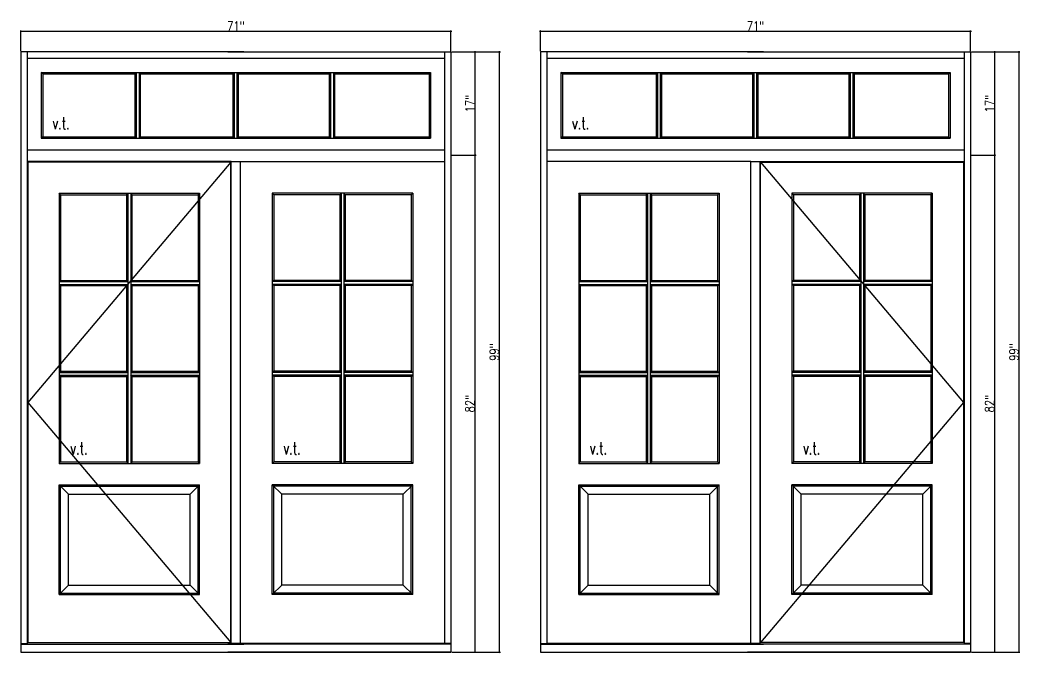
# Model space of a CAD drawing. Header units: inches. Extents: x 1985 to 11287, y 379 to 4336.
# Drawn here: x 8204.5 to 8369.5, y 3956.3 to 4060.7 of the extents above; entities that cross this region are included whole.
import ezdxf

# ---------------------------------------------------------------- set-up
doc = ezdxf.new("R2010")
doc.units = ezdxf.units.IN
doc.header["$MEASUREMENT"] = 0
doc.layers.get('0').update_dxf_attribs({"linetype": 'CONTINUOUS'})
doc.layers.get('Defpoints').update_dxf_attribs({"linetype": 'CONTINUOUS'})
for name, color, linetype in [('COTE1-1 99', 7, 'CONTINUOUS'), ('elevation 99', 7, 'CONTINUOUS'), ('opening side 99', 1, 'CONTINUOUS')]:
    doc.layers.add(name, color=color, linetype=linetype)
doc.styles.get("Standard").update_dxf_attribs({"font": 'txt.shx', "width": 0.8})
doc.dimstyles.new('Elevation', dxfattribs={"dimscale": 2, "dimtxt": 0.75, "dimasz": 0.0625, "dimexe": 0.0625, "dimexo": 0.0625, "dimgap": 0.0625, "dimtad": 1, "dimdec": 5, "dimzin": 0, "dimdsep": 46, "dimlunit": 5, "dimtxsty": 'Standard', "dimblk1": 'OBLIQUE', "dimblk2": 'OBLIQUE', "dimsah": 1, "dimcen": 2, "dimdle": 0.0625, "dimclrd": 1, "dimclre": 1, "dimadec": 1, "dimazin": 0, "dimtfac": 0.375, "dimtdec": 5, "dimtmove": 0, "dimatfit": 3, "dimldrblk": 'OBLIQUE', "dimfxl": 1, "dimfrac": 2, "dimtolj": 1, "dimtzin": 0, "dimarcsym": 0})

# ---------------------------------------------------------------- blocks, each defined once
blk = doc.blocks.new('_OBLIQUE')
at = {"color": 0, "linetype": 'ByBlock'}
blk.add_line((-0.5, -0.5), (0.5, 0.5), dxfattribs=at)
blk = doc.blocks.new('*D436')
at = {"layer": 'COTE1-1 99', "color": 1, "lineweight": -2, "transparency": 16777216}
for p, q in [((8204.52, 4058.8), (8275.77, 4058.8)), ((8204.64, 4055.52), (8204.64, 4058.92)), ((8275.64, 4055.52), (8275.64, 4058.92))]:
    blk.add_line(p, q, dxfattribs=at)
at = {"layer": 'Defpoints', "color": 0, "transparency": 16777216}
for p in [(8275.64, 4058.8), (8204.64, 4055.39), (8275.64, 4055.39)]:
    blk.add_point(p, dxfattribs=at)
at = {"layer": 'COTE1-1 99', "color": 1, "lineweight": -2, "transparency": 16777216, "xscale": 0.125, "yscale": 0.125, "zscale": 0.125, "rotation": 180}
blk.add_blockref('_OBLIQUE', (8204.64, 4058.8), dxfattribs=at)
at = {"layer": 'COTE1-1 99', "color": 1, "lineweight": -2, "transparency": 16777216, "xscale": 0.125, "yscale": 0.125, "zscale": 0.125}
blk.add_blockref('_OBLIQUE', (8275.64, 4058.8), dxfattribs=at)
at = {"layer": 'COTE1-1 99', "color": 0, "transparency": 16777216, "insert": (8240.14, 4059.67), "char_height": 1.5, "attachment_point": 5}
blk.add_mtext('\\A1;71"', dxfattribs=at)
blk = doc.blocks.new('*D437')
at = {"layer": 'COTE1-1 99', "color": 1, "lineweight": -2, "transparency": 16777216}
for p, q in [((8275.77, 4055.39), (8279.77, 4055.39)), ((8279.65, 4038.27), (8279.65, 4055.52)), ((8275.77, 4038.39), (8279.77, 4038.39))]:
    blk.add_line(p, q, dxfattribs=at)
at = {"layer": 'Defpoints', "color": 0, "transparency": 16777216}
for p in [(8275.64, 4055.39), (8279.65, 4055.39), (8275.64, 4038.39)]:
    blk.add_point(p, dxfattribs=at)
at = {"layer": 'COTE1-1 99', "color": 1, "lineweight": -2, "transparency": 16777216, "xscale": 0.125, "yscale": 0.125, "zscale": 0.125}
for p, rotation in [((8279.65, 4055.39), 90), ((8279.65, 4038.39), 270)]:
    blk.add_blockref('_OBLIQUE', p, dxfattribs=dict(at, rotation=rotation))
at = {"layer": 'COTE1-1 99', "color": 0, "transparency": 16777216, "insert": (8278.77, 4046.89), "char_height": 1.5, "attachment_point": 5, "rotation": 90}
blk.add_mtext('\\A1;17"', dxfattribs=at)
blk = doc.blocks.new('*D438')
at = {"layer": 'COTE1-1 99', "color": 1, "lineweight": -2, "transparency": 16777216}
for p, q in [((8275.77, 4038.39), (8279.77, 4038.39)), ((8279.65, 3956.27), (8279.65, 4038.52)), ((8275.77, 3956.39), (8279.77, 3956.39))]:
    blk.add_line(p, q, dxfattribs=at)
at = {"layer": 'Defpoints', "color": 0, "transparency": 16777216}
for p in [(8275.64, 4038.39), (8279.65, 4038.39), (8275.64, 3956.39)]:
    blk.add_point(p, dxfattribs=at)
at = {"layer": 'COTE1-1 99', "color": 1, "lineweight": -2, "transparency": 16777216, "xscale": 0.125, "yscale": 0.125, "zscale": 0.125}
for p, rotation in [((8279.65, 4038.39), 90), ((8279.65, 3956.39), 270)]:
    blk.add_blockref('_OBLIQUE', p, dxfattribs=dict(at, rotation=rotation))
at = {"layer": 'COTE1-1 99', "color": 0, "transparency": 16777216, "insert": (8278.77, 3997.39), "char_height": 1.5, "attachment_point": 5, "rotation": 90}
blk.add_mtext('\\A1;82"', dxfattribs=at)
blk = doc.blocks.new('*D439')
at = {"layer": 'COTE1-1 99', "color": 1, "lineweight": -2, "transparency": 16777216}
for p, q in [((8275.77, 4055.39), (8283.79, 4055.39)), ((8283.67, 3956.27), (8283.67, 4055.52)), ((8275.77, 3956.39), (8283.79, 3956.39))]:
    blk.add_line(p, q, dxfattribs=at)
at = {"layer": 'Defpoints', "color": 0, "transparency": 16777216}
for p in [(8275.64, 4055.39), (8283.67, 4055.39), (8275.64, 3956.39)]:
    blk.add_point(p, dxfattribs=at)
at = {"layer": 'COTE1-1 99', "color": 1, "lineweight": -2, "transparency": 16777216, "xscale": 0.125, "yscale": 0.125, "zscale": 0.125}
for p, rotation in [((8283.67, 4055.39), 90), ((8283.67, 3956.39), 270)]:
    blk.add_blockref('_OBLIQUE', p, dxfattribs=dict(at, rotation=rotation))
at = {"layer": 'COTE1-1 99', "color": 0, "transparency": 16777216, "insert": (8282.79, 4005.89), "char_height": 1.5, "attachment_point": 5, "rotation": 90}
blk.add_mtext('\\A1;99"', dxfattribs=at)
blk = doc.blocks.new('*D375')
at = {"layer": 'COTE1-1 99', "color": 1, "lineweight": -2, "transparency": 16777216}
for p, q in [((8290.27, 4058.8), (8361.52, 4058.8)), ((8290.39, 4055.52), (8290.39, 4058.92)), ((8361.39, 4055.52), (8361.39, 4058.92))]:
    blk.add_line(p, q, dxfattribs=at)
at = {"layer": 'Defpoints', "color": 0, "transparency": 16777216}
for p in [(8361.39, 4058.8), (8290.39, 4055.39), (8361.39, 4055.39)]:
    blk.add_point(p, dxfattribs=at)
at = {"layer": 'COTE1-1 99', "color": 1, "lineweight": -2, "transparency": 16777216, "xscale": 0.125, "yscale": 0.125, "zscale": 0.125, "rotation": 180}
blk.add_blockref('_OBLIQUE', (8290.39, 4058.8), dxfattribs=at)
at = {"layer": 'COTE1-1 99', "color": 1, "lineweight": -2, "transparency": 16777216, "xscale": 0.125, "yscale": 0.125, "zscale": 0.125}
blk.add_blockref('_OBLIQUE', (8361.39, 4058.8), dxfattribs=at)
at = {"layer": 'COTE1-1 99', "color": 0, "transparency": 16777216, "insert": (8325.89, 4059.67), "char_height": 1.5, "attachment_point": 5}
blk.add_mtext('\\A1;71"', dxfattribs=at)
blk = doc.blocks.new('*D376')
at = {"layer": 'COTE1-1 99', "color": 1, "lineweight": -2, "transparency": 16777216}
for p, q in [((8361.52, 4055.39), (8365.52, 4055.39)), ((8365.4, 4038.27), (8365.4, 4055.52)), ((8361.52, 4038.39), (8365.52, 4038.39))]:
    blk.add_line(p, q, dxfattribs=at)
at = {"layer": 'Defpoints', "color": 0, "transparency": 16777216}
for p in [(8361.39, 4055.39), (8365.4, 4055.39), (8361.39, 4038.39)]:
    blk.add_point(p, dxfattribs=at)
at = {"layer": 'COTE1-1 99', "color": 1, "lineweight": -2, "transparency": 16777216, "xscale": 0.125, "yscale": 0.125, "zscale": 0.125}
for p, rotation in [((8365.4, 4055.39), 90), ((8365.4, 4038.39), 270)]:
    blk.add_blockref('_OBLIQUE', p, dxfattribs=dict(at, rotation=rotation))
at = {"layer": 'COTE1-1 99', "color": 0, "transparency": 16777216, "insert": (8364.52, 4046.89), "char_height": 1.5, "attachment_point": 5, "rotation": 90}
blk.add_mtext('\\A1;17"', dxfattribs=at)
blk = doc.blocks.new('*D377')
at = {"layer": 'COTE1-1 99', "color": 1, "lineweight": -2, "transparency": 16777216}
for p, q in [((8361.52, 4038.39), (8365.52, 4038.39)), ((8365.4, 3956.27), (8365.4, 4038.52)), ((8361.52, 3956.39), (8365.52, 3956.39))]:
    blk.add_line(p, q, dxfattribs=at)
at = {"layer": 'Defpoints', "color": 0, "transparency": 16777216}
for p in [(8361.39, 4038.39), (8365.4, 4038.39), (8361.39, 3956.39)]:
    blk.add_point(p, dxfattribs=at)
at = {"layer": 'COTE1-1 99', "color": 1, "lineweight": -2, "transparency": 16777216, "xscale": 0.125, "yscale": 0.125, "zscale": 0.125}
for p, rotation in [((8365.4, 4038.39), 90), ((8365.4, 3956.39), 270)]:
    blk.add_blockref('_OBLIQUE', p, dxfattribs=dict(at, rotation=rotation))
at = {"layer": 'COTE1-1 99', "color": 0, "transparency": 16777216, "insert": (8364.52, 3997.39), "char_height": 1.5, "attachment_point": 5, "rotation": 90}
blk.add_mtext('\\A1;82"', dxfattribs=at)
blk = doc.blocks.new('*D378')
at = {"layer": 'COTE1-1 99', "color": 1, "lineweight": -2, "transparency": 16777216}
for p, q in [((8361.52, 4055.39), (8369.54, 4055.39)), ((8369.42, 3956.27), (8369.42, 4055.52)), ((8361.52, 3956.39), (8369.54, 3956.39))]:
    blk.add_line(p, q, dxfattribs=at)
at = {"layer": 'Defpoints', "color": 0, "transparency": 16777216}
for p in [(8361.39, 4055.39), (8369.42, 4055.39), (8361.39, 3956.39)]:
    blk.add_point(p, dxfattribs=at)
at = {"layer": 'COTE1-1 99', "color": 1, "lineweight": -2, "transparency": 16777216, "xscale": 0.125, "yscale": 0.125, "zscale": 0.125}
for p, rotation in [((8369.42, 4055.39), 90), ((8369.42, 3956.39), 270)]:
    blk.add_blockref('_OBLIQUE', p, dxfattribs=dict(at, rotation=rotation))
at = {"layer": 'COTE1-1 99', "color": 0, "transparency": 16777216, "insert": (8368.54, 4005.89), "char_height": 1.5, "attachment_point": 5, "rotation": 90}
blk.add_mtext('\\A1;99"', dxfattribs=at)

msp = doc.modelspace()

# ---------------------------------------------------------------- linework, layer by layer
at = {"layer": 'elevation 99'}
for p, q in [((8204.642526, 4055.391934), (8204.642526, 3956.391934)), ((8241.455126, 4055.391934), (8204.642526, 4055.391934)), ((8205.705026, 4055.391934), (8205.705026, 3957.851463)), ((8238.830126, 4055.391934), (8275.642726, 4055.391934)), ((8274.580226, 4055.391934), (8274.580226, 3957.851463)), ((8275.642726, 4055.391934), (8275.642726, 3956.391934)), ((8290.394623, 4055.391934), (8290.394623, 3956.391934)), ((8327.207223, 4055.391934), (8290.394623, 4055.391934)), ((8291.457123, 4055.391934), (8291.457123, 3957.851463)), ((8324.582223, 4055.391934), (8361.394823, 4055.391934)), ((8360.332323, 4055.391934), (8360.332323, 3957.851463)), ((8361.394823, 4055.391934), (8361.394823, 3956.391934)), ((8274.580226, 4054.329434), (8205.705026, 4054.329434)), ((8360.332323, 4054.329434), (8291.457123, 4054.329434)), ((8208.026413, 4052.007983), (8208.026413, 4041.150858)), ((8208.026413, 4052.007983), (8218.789939, 4052.007983)), ((8208.267485, 4051.766912), (8208.026413, 4052.007983)), ((8208.267485, 4051.766912), (8208.267485, 4041.391929)), ((8208.267485, 4051.766912), (8218.548868, 4051.766912)), ((8218.548868, 4051.766912), (8223.548776, 4051.766912)), ((8218.789939, 4052.007983), (8260.901413, 4052.007983)), ((8223.548776, 4051.766912), (8223.752976, 4052.007983)), ((8223.548776, 4041.391929), (8223.548776, 4051.766912)), ((8223.752976, 4041.150858), (8223.752976, 4052.007983)), ((8224.219576, 4041.150858), (8224.219576, 4052.007983)), ((8224.219576, 4052.007983), (8224.423776, 4051.766912)), ((8224.423776, 4041.391929), (8224.423776, 4051.766912)), ((8224.423776, 4051.766912), (8239.705026, 4051.766912)), ((8239.705026, 4051.766912), (8239.909226, 4052.007983)), ((8239.705026, 4041.391929), (8239.705026, 4051.766912)), ((8239.909226, 4041.150858), (8239.909226, 4052.007983)), ((8240.580026, 4051.766912), (8240.375826, 4052.007983)), ((8240.375826, 4041.150858), (8240.375826, 4052.007983)), ((8240.580026, 4051.766912), (8255.611276, 4051.766912)), ((8240.580026, 4041.391929), (8240.580026, 4051.766912)), ((8255.611276, 4051.766912), (8255.815476, 4052.007983)), ((8255.611276, 4041.391929), (8255.611276, 4051.766912)), ((8255.815476, 4041.150858), (8255.815476, 4052.007983)), ((8256.282076, 4041.150858), (8256.282076, 4052.007983)), ((8256.486276, 4051.766912), (8256.282076, 4052.007983)), ((8256.486276, 4041.391929), (8256.486276, 4051.766912)), ((8256.486276, 4051.766912), (8261.142485, 4051.766912)), ((8260.901413, 4052.007983), (8272.258639, 4052.007983)), ((8261.142485, 4051.766912), (8272.017568, 4051.766912)), ((8272.017568, 4051.766912), (8272.258639, 4052.007983)), ((8272.017568, 4051.766912), (8272.017568, 4041.391929)), ((8272.258639, 4052.007983), (8272.258639, 4041.150858)), ((8294.019582, 4051.766912), (8293.77851, 4052.007983)), ((8293.77851, 4052.007983), (8304.542036, 4052.007983)), ((8293.77851, 4052.007983), (8293.77851, 4041.150858)), ((8294.019582, 4051.766912), (8304.300965, 4051.766912)), ((8294.019582, 4051.766912), (8294.019582, 4041.391929)), ((8304.300965, 4051.766912), (8309.550873, 4051.766912)), ((8304.542036, 4052.007983), (8346.65351, 4052.007983)), ((8309.550873, 4051.766912), (8309.755073, 4052.007983)), ((8309.550873, 4041.391929), (8309.550873, 4051.766912)), ((8309.755073, 4041.150858), (8309.755073, 4052.007983)), ((8310.221673, 4052.007983), (8310.425873, 4051.766912)), ((8310.221673, 4041.150858), (8310.221673, 4052.007983)), ((8310.425873, 4051.766912), (8325.457123, 4051.766912)), ((8310.425873, 4041.391929), (8310.425873, 4051.766912)), ((8325.457123, 4051.766912), (8325.661323, 4052.007983)), ((8325.457123, 4041.391929), (8325.457123, 4051.766912)), ((8325.661323, 4041.150858), (8325.661323, 4052.007983)), ((8326.127923, 4041.150858), (8326.127923, 4052.007983)), ((8326.332123, 4051.766912), (8326.127923, 4052.007983)), ((8326.332123, 4041.391929), (8326.332123, 4051.766912)), ((8326.332123, 4051.766912), (8341.363373, 4051.766912)), ((8341.363373, 4051.766912), (8341.567573, 4052.007983)), ((8341.363373, 4041.391929), (8341.363373, 4051.766912)), ((8341.567573, 4041.150858), (8341.567573, 4052.007983)), ((8342.238373, 4051.766912), (8342.034173, 4052.007983)), ((8342.034173, 4041.150858), (8342.034173, 4052.007983)), ((8342.238373, 4051.766912), (8346.894582, 4051.766912)), ((8342.238373, 4041.391929), (8342.238373, 4051.766912)), ((8346.65351, 4052.007983), (8358.010736, 4052.007983)), ((8346.894582, 4051.766912), (8357.769665, 4051.766912)), ((8357.769665, 4051.766912), (8358.010736, 4052.007983)), ((8357.769665, 4051.766912), (8357.769665, 4041.391929)), ((8358.010736, 4052.007983), (8358.010736, 4041.150858)), ((8208.267485, 4041.391929), (8208.026413, 4041.150858)), ((8208.026413, 4041.150858), (8218.789939, 4041.150858)), ((8208.267485, 4041.391929), (8218.548868, 4041.391929)), ((8218.548868, 4041.391929), (8223.548776, 4041.391929)), ((8218.789939, 4041.150858), (8260.901413, 4041.150858)), ((8223.548776, 4041.391929), (8223.752976, 4041.150858)), ((8224.219576, 4041.150858), (8224.423776, 4041.391929)), ((8224.423776, 4041.391929), (8239.705026, 4041.391929)), ((8239.705026, 4041.391929), (8239.909226, 4041.150858)), ((8240.375826, 4041.150858), (8240.580026, 4041.391929)), ((8240.580026, 4041.391929), (8255.611276, 4041.391929)), ((8255.611276, 4041.391929), (8255.815476, 4041.150858)), ((8256.282076, 4041.150858), (8256.486276, 4041.391929)), ((8256.486276, 4041.391929), (8261.142485, 4041.391929)), ((8260.901413, 4041.150858), (8272.258639, 4041.150858)), ((8261.142485, 4041.391929), (8272.017568, 4041.391929)), ((8272.017568, 4041.391929), (8272.258639, 4041.150858)), ((8294.019582, 4041.391929), (8293.77851, 4041.150858)), ((8293.77851, 4041.150858), (8304.542036, 4041.150858)), ((8294.019582, 4041.391929), (8304.300965, 4041.391929)), ((8304.300965, 4041.391929), (8309.550873, 4041.391929)), ((8304.542036, 4041.150858), (8346.65351, 4041.150858)), ((8309.550873, 4041.391929), (8309.755073, 4041.150858)), ((8310.221673, 4041.150858), (8310.425873, 4041.391929)), ((8310.425873, 4041.391929), (8325.457123, 4041.391929)), ((8325.457123, 4041.391929), (8325.661323, 4041.150858)), ((8326.127923, 4041.150858), (8326.332123, 4041.391929)), ((8326.332123, 4041.391929), (8341.363373, 4041.391929)), ((8341.363373, 4041.391929), (8341.567573, 4041.150858)), ((8342.034173, 4041.150858), (8342.238373, 4041.391929)), ((8342.238373, 4041.391929), (8346.894582, 4041.391929)), ((8346.65351, 4041.150858), (8358.010736, 4041.150858)), ((8346.894582, 4041.391929), (8357.769665, 4041.391929)), ((8357.769665, 4041.391929), (8358.010736, 4041.150858)), ((8205.705026, 4039.226471), (8274.580226, 4039.226471)), ((8291.457123, 4039.226471), (8360.332323, 4039.226471)), ((8239.392626, 4037.329434), (8205.705026, 4037.329434)), ((8205.798776, 4037.235684), (8205.798776, 3957.982405)), ((8239.298876, 4037.235684), (8205.798776, 4037.235684)), ((8239.298876, 3957.982405), (8239.298876, 4037.235684)), ((8239.392626, 3957.851463), (8239.392626, 4037.329434)), ((8239.392626, 4037.329434), (8240.892626, 4037.329434)), ((8240.892626, 4037.329434), (8274.580226, 4037.329434)), ((8240.892626, 3957.851463), (8240.892626, 4037.329434)), ((8325.144723, 4037.329434), (8291.457123, 4037.329434)), ((8325.144723, 3957.851463), (8325.144723, 4037.329434)), ((8325.144723, 4037.329434), (8326.644723, 4037.329434)), ((8326.644723, 3957.851463), (8326.644723, 4037.329434)), ((8326.644723, 4037.329434), (8360.332323, 4037.329434)), ((8326.738473, 3957.982405), (8326.738473, 4037.235684)), ((8326.738473, 4037.235684), (8360.238573, 4037.235684)), ((8360.238573, 4037.235684), (8360.238573, 3957.982405)), ((8210.96394, 4032.097257), (8210.96394, 3987.530262)), ((8210.96394, 4032.097257), (8234.134313, 4032.097257)), ((8211.205011, 4031.829385), (8210.96394, 4032.097257)), ((8211.205011, 4031.829385), (8211.205011, 4017.725885)), ((8211.205011, 4031.829385), (8222.111626, 4031.829385)), ((8222.111626, 4031.829385), (8222.315826, 4032.097257)), ((8222.111626, 4031.829385), (8222.111626, 4017.725885)), ((8222.315826, 4032.097257), (8222.315826, 3987.530262)), ((8222.782426, 4032.097257), (8222.782426, 3987.530262)), ((8222.782426, 4032.097257), (8222.986626, 4031.829385)), ((8222.986626, 4031.829385), (8222.986626, 4017.725885)), ((8222.986626, 4031.829385), (8233.893241, 4031.829385)), ((8233.893241, 4031.829385), (8234.134313, 4032.097257)), ((8233.893241, 4031.829385), (8233.893241, 4017.725885)), ((8234.134313, 4032.097257), (8234.134313, 3987.530262)), ((8246.392011, 4031.829385), (8246.15094, 4032.097257)), ((8269.321313, 4032.097257), (8246.15094, 4032.097257)), ((8246.15094, 4032.097257), (8246.15094, 3987.530262)), ((8257.298626, 4031.829385), (8246.392011, 4031.829385)), ((8246.392011, 4031.829385), (8246.392011, 4017.725885)), ((8257.502826, 4032.097257), (8257.298626, 4031.829385)), ((8257.298626, 4031.829385), (8257.298626, 4017.725885)), ((8257.502826, 4032.097257), (8257.502826, 3987.530262)), ((8258.173626, 4031.829385), (8257.969426, 4032.097257)), ((8257.969426, 4032.097257), (8257.969426, 3987.530262)), ((8258.173626, 4031.829385), (8258.173626, 4017.725885)), ((8269.080241, 4031.829385), (8258.173626, 4031.829385)), ((8269.080241, 4031.829385), (8269.321313, 4032.097257)), ((8269.080241, 4031.829385), (8269.080241, 4017.725885)), ((8269.321313, 4032.097257), (8269.321313, 3987.530262)), ((8296.957108, 4031.829385), (8296.716037, 4032.097257)), ((8296.716037, 4032.097257), (8319.88641, 4032.097257)), ((8296.716037, 4032.097257), (8296.716037, 3987.530262)), ((8296.957108, 4031.829385), (8307.863723, 4031.829385)), ((8296.957108, 4031.829385), (8296.957108, 4017.725885)), ((8307.863723, 4031.829385), (8308.067923, 4032.097257)), ((8307.863723, 4031.829385), (8307.863723, 4017.725885)), ((8308.067923, 4032.097257), (8308.067923, 3987.530262)), ((8308.534523, 4032.097257), (8308.738723, 4031.829385)), ((8308.534523, 4032.097257), (8308.534523, 3987.530262)), ((8308.738723, 4031.829385), (8319.645338, 4031.829385)), ((8308.738723, 4031.829385), (8308.738723, 4017.725885)), ((8319.645338, 4031.829385), (8319.88641, 4032.097257)), ((8319.645338, 4031.829385), (8319.645338, 4017.725885)), ((8319.88641, 4032.097257), (8319.88641, 3987.530262)), ((8331.903037, 4032.097257), (8331.903037, 3987.530262)), ((8355.07341, 4032.097257), (8331.903037, 4032.097257)), ((8332.144108, 4031.829385), (8331.903037, 4032.097257)), ((8332.144108, 4031.829385), (8332.144108, 4017.725885)), ((8343.050723, 4031.829385), (8332.144108, 4031.829385)), ((8343.254923, 4032.097257), (8343.050723, 4031.829385)), ((8343.050723, 4031.829385), (8343.050723, 4017.725885)), ((8343.254923, 4032.097257), (8343.254923, 3987.530262)), ((8343.721523, 4032.097257), (8343.721523, 3987.530262)), ((8343.925723, 4031.829385), (8343.721523, 4032.097257)), ((8354.832338, 4031.829385), (8343.925723, 4031.829385)), ((8343.925723, 4031.829385), (8343.925723, 4017.725885)), ((8354.832338, 4031.829385), (8355.07341, 4032.097257)), ((8354.832338, 4031.829385), (8354.832338, 4017.725885)), ((8355.07341, 4032.097257), (8355.07341, 3987.530262)), ((8211.205011, 4017.725885), (8210.96394, 4017.521685)), ((8210.96394, 4017.521685), (8222.315826, 4017.521685)), ((8210.96394, 4017.055085), (8222.315826, 4017.055085)), ((8211.205011, 4016.850885), (8210.96394, 4017.055085)), ((8211.205011, 4017.725885), (8222.111626, 4017.725885)), ((8211.205011, 4016.850885), (8222.111626, 4016.850885)), ((8211.205011, 4016.850885), (8211.205011, 4002.747385)), ((8222.111626, 4017.725885), (8222.315826, 4017.521685)), ((8222.111626, 4016.850885), (8222.315826, 4017.055085)), ((8222.111626, 4016.850885), (8222.111626, 4002.747385)), ((8222.986626, 4017.725885), (8222.782426, 4017.521685)), ((8222.782426, 4017.521685), (8234.134313, 4017.521685)), ((8222.986626, 4016.850885), (8222.782426, 4017.055085)), ((8222.782426, 4017.055085), (8234.134313, 4017.055085)), ((8222.986626, 4017.725885), (8233.893241, 4017.725885)), ((8222.986626, 4016.850885), (8233.893241, 4016.850885)), ((8222.986626, 4016.850885), (8222.986626, 4002.747385)), ((8233.893241, 4017.725885), (8234.134313, 4017.521685)), ((8233.893241, 4016.850885), (8234.134313, 4017.055085)), ((8233.893241, 4016.850885), (8233.893241, 4002.747385)), ((8246.392011, 4017.725885), (8246.15094, 4017.521685)), ((8257.502826, 4017.521685), (8246.15094, 4017.521685)), ((8257.502826, 4017.055085), (8246.15094, 4017.055085)), ((8246.392011, 4016.850885), (8246.15094, 4017.055085)), ((8257.298626, 4017.725885), (8246.392011, 4017.725885)), ((8257.298626, 4016.850885), (8246.392011, 4016.850885)), ((8246.392011, 4016.850885), (8246.392011, 4002.747385)), ((8257.298626, 4017.725885), (8257.502826, 4017.521685)), ((8257.298626, 4016.850885), (8257.502826, 4017.055085)), ((8257.298626, 4016.850885), (8257.298626, 4002.747385)), ((8258.173626, 4017.725885), (8257.969426, 4017.521685)), ((8269.321313, 4017.521685), (8257.969426, 4017.521685)), ((8258.173626, 4016.850885), (8257.969426, 4017.055085)), ((8269.321313, 4017.055085), (8257.969426, 4017.055085)), ((8269.080241, 4017.725885), (8258.173626, 4017.725885)), ((8258.173626, 4016.850885), (8258.173626, 4002.747385)), ((8269.080241, 4016.850885), (8258.173626, 4016.850885)), ((8269.080241, 4017.725885), (8269.321313, 4017.521685)), ((8269.080241, 4016.850885), (8269.321313, 4017.055085)), ((8269.080241, 4016.850885), (8269.080241, 4002.747385)), ((8296.957108, 4017.725885), (8296.716037, 4017.521685)), ((8296.716037, 4017.521685), (8308.067923, 4017.521685)), ((8296.957108, 4016.850885), (8296.716037, 4017.055085)), ((8296.716037, 4017.055085), (8308.067923, 4017.055085)), ((8296.957108, 4017.725885), (8307.863723, 4017.725885)), ((8296.957108, 4016.850885), (8296.957108, 4002.747385)), ((8296.957108, 4016.850885), (8307.863723, 4016.850885)), ((8307.863723, 4017.725885), (8308.067923, 4017.521685)), ((8307.863723, 4016.850885), (8308.067923, 4017.055085)), ((8307.863723, 4016.850885), (8307.863723, 4002.747385)), ((8308.738723, 4017.725885), (8308.534523, 4017.521685)), ((8308.534523, 4017.521685), (8319.88641, 4017.521685)), ((8308.534523, 4017.055085), (8319.88641, 4017.055085)), ((8308.738723, 4016.850885), (8308.534523, 4017.055085)), ((8308.738723, 4017.725885), (8319.645338, 4017.725885)), ((8308.738723, 4016.850885), (8308.738723, 4002.747385)), ((8308.738723, 4016.850885), (8319.645338, 4016.850885)), ((8319.645338, 4017.725885), (8319.88641, 4017.521685)), ((8319.645338, 4016.850885), (8319.88641, 4017.055085)), ((8319.645338, 4016.850885), (8319.645338, 4002.747385)), ((8332.144108, 4017.725885), (8331.903037, 4017.521685)), ((8343.254923, 4017.521685), (8331.903037, 4017.521685)), ((8332.144108, 4016.850885), (8331.903037, 4017.055085)), ((8343.254923, 4017.055085), (8331.903037, 4017.055085)), ((8343.050723, 4017.725885), (8332.144108, 4017.725885)), ((8332.144108, 4016.850885), (8332.144108, 4002.747385)), ((8343.050723, 4016.850885), (8332.144108, 4016.850885)), ((8343.050723, 4017.725885), (8343.254923, 4017.521685)), ((8343.050723, 4016.850885), (8343.254923, 4017.055085)), ((8343.050723, 4016.850885), (8343.050723, 4002.747385)), ((8343.925723, 4017.725885), (8343.721523, 4017.521685)), ((8355.07341, 4017.521685), (8343.721523, 4017.521685)), ((8355.07341, 4017.055085), (8343.721523, 4017.055085)), ((8343.925723, 4016.850885), (8343.721523, 4017.055085)), ((8354.832338, 4017.725885), (8343.925723, 4017.725885)), ((8354.832338, 4016.850885), (8343.925723, 4016.850885)), ((8343.925723, 4016.850885), (8343.925723, 4002.747385)), ((8354.832338, 4017.725885), (8355.07341, 4017.521685)), ((8354.832338, 4016.850885), (8355.07341, 4017.055085)), ((8354.832338, 4016.850885), (8354.832338, 4002.747385)), ((8211.205011, 4002.747385), (8210.96394, 4002.543185)), ((8210.96394, 4002.543185), (8222.315826, 4002.543185)), ((8210.96394, 4002.081034), (8222.315826, 4002.081034)), ((8211.205011, 4002.747385), (8222.111626, 4002.747385)), ((8222.782426, 4002.543185), (8234.134313, 4002.543185)), ((8222.782426, 4002.081034), (8234.134313, 4002.081034)), ((8222.986626, 4002.747385), (8233.893241, 4002.747385)), ((8233.893241, 4002.747385), (8234.134313, 4002.543185)), ((8233.893241, 4001.876834), (8234.134313, 4002.081034)), ((8246.392011, 4002.747385), (8246.15094, 4002.543185)), ((8257.502826, 4002.543185), (8246.15094, 4002.543185)), ((8257.502826, 4002.081034), (8246.15094, 4002.081034)), ((8246.392011, 4001.876834), (8246.15094, 4002.081034)), ((8257.298626, 4002.747385), (8246.392011, 4002.747385)), ((8269.321313, 4002.543185), (8257.969426, 4002.543185)), ((8269.321313, 4002.081034), (8257.969426, 4002.081034)), ((8269.080241, 4002.747385), (8258.173626, 4002.747385)), ((8269.080241, 4002.747385), (8269.321313, 4002.543185)), ((8296.957108, 4002.747385), (8296.716037, 4002.543185)), ((8296.716037, 4002.543185), (8308.067923, 4002.543185)), ((8296.716037, 4002.081034), (8308.067923, 4002.081034)), ((8296.957108, 4002.747385), (8307.863723, 4002.747385)), ((8308.534523, 4002.543185), (8319.88641, 4002.543185)), ((8308.534523, 4002.081034), (8319.88641, 4002.081034)), ((8308.738723, 4002.747385), (8319.645338, 4002.747385)), ((8319.645338, 4002.747385), (8319.88641, 4002.543185)), ((8319.645338, 4001.876834), (8319.88641, 4002.081034)), ((8332.144108, 4002.747385), (8331.903037, 4002.543185)), ((8343.254923, 4002.543185), (8331.903037, 4002.543185)), ((8332.144108, 4001.876834), (8331.903037, 4002.081034)), ((8343.254923, 4002.081034), (8331.903037, 4002.081034)), ((8343.050723, 4002.747385), (8332.144108, 4002.747385)), ((8355.07341, 4002.543185), (8343.721523, 4002.543185)), ((8355.07341, 4002.081034), (8343.721523, 4002.081034)), ((8354.832338, 4002.747385), (8343.925723, 4002.747385)), ((8354.832338, 4002.747385), (8355.07341, 4002.543185)), ((8211.205011, 4001.876834), (8222.111626, 4001.876834)), ((8211.205011, 4001.876834), (8211.205011, 3987.771334)), ((8222.111626, 4001.876834), (8222.111626, 3987.771334)), ((8222.986626, 4001.876834), (8222.986626, 3987.771334)), ((8222.986626, 4001.876834), (8233.893241, 4001.876834)), ((8233.893241, 4001.876834), (8233.893241, 3987.771334)), ((8257.298626, 4001.876834), (8246.392011, 4001.876834)), ((8246.392011, 4001.876834), (8246.392011, 3987.771334)), ((8257.298626, 4001.876834), (8257.298626, 3987.771334)), ((8258.173626, 4001.876834), (8258.173626, 3987.771334)), ((8269.080241, 4001.876834), (8258.173626, 4001.876834)), ((8269.080241, 4001.876834), (8269.080241, 3987.771334)), ((8296.957108, 4001.876834), (8296.957108, 3987.771334)), ((8296.957108, 4001.876834), (8307.863723, 4001.876834)), ((8307.863723, 4001.876834), (8307.863723, 3987.771334)), ((8308.738723, 4001.876834), (8319.645338, 4001.876834)), ((8308.738723, 4001.876834), (8308.738723, 3987.771334)), ((8319.645338, 4001.876834), (8319.645338, 3987.771334)), ((8332.144108, 4001.876834), (8332.144108, 3987.771334)), ((8343.050723, 4001.876834), (8332.144108, 4001.876834)), ((8343.050723, 4001.876834), (8343.050723, 3987.771334)), ((8354.832338, 4001.876834), (8343.925723, 4001.876834)), ((8343.925723, 4001.876834), (8343.925723, 3987.771334)), ((8354.832338, 4001.876834), (8354.832338, 3987.771334)), ((8210.96394, 3987.530262), (8211.205011, 3987.771334)), ((8210.96394, 3987.530262), (8234.134313, 3987.530262)), ((8211.205011, 3987.771334), (8222.111626, 3987.771334)), ((8222.111626, 3987.771334), (8222.315826, 3987.530262)), ((8222.986626, 3987.771334), (8222.782426, 3987.530262)), ((8222.986626, 3987.771334), (8233.893241, 3987.771334)), ((8234.134313, 3987.530262), (8233.893241, 3987.771334)), ((8246.15094, 3987.530262), (8246.392011, 3987.771334)), ((8269.321313, 3987.530262), (8246.15094, 3987.530262)), ((8257.298626, 3987.771334), (8246.392011, 3987.771334)), ((8257.298626, 3987.771334), (8257.502826, 3987.530262)), ((8258.173626, 3987.771334), (8257.969426, 3987.530262)), ((8269.080241, 3987.771334), (8258.173626, 3987.771334)), ((8269.321313, 3987.530262), (8269.080241, 3987.771334)), ((8296.716037, 3987.530262), (8296.957108, 3987.771334)), ((8296.716037, 3987.530262), (8319.88641, 3987.530262)), ((8296.957108, 3987.771334), (8307.863723, 3987.771334)), ((8307.863723, 3987.771334), (8308.067923, 3987.530262)), ((8308.738723, 3987.771334), (8308.534523, 3987.530262)), ((8308.738723, 3987.771334), (8319.645338, 3987.771334)), ((8319.88641, 3987.530262), (8319.645338, 3987.771334)), ((8331.903037, 3987.530262), (8332.144108, 3987.771334)), ((8355.07341, 3987.530262), (8331.903037, 3987.530262)), ((8343.050723, 3987.771334), (8332.144108, 3987.771334)), ((8343.050723, 3987.771334), (8343.254923, 3987.530262)), ((8343.925723, 3987.771334), (8343.721523, 3987.530262)), ((8354.832338, 3987.771334), (8343.925723, 3987.771334)), ((8355.07341, 3987.530262), (8354.832338, 3987.771334)), ((8212.517452, 3982.458784), (8210.963881, 3984.012405)), ((8210.963881, 3965.900823), (8210.963881, 3984.012405)), ((8210.963881, 3984.012405), (8234.134357, 3984.012405)), ((8211.204952, 3966.141894), (8211.204952, 3983.771284)), ((8211.204952, 3983.771284), (8233.893285, 3983.771284)), ((8234.134357, 3984.012405), (8232.580785, 3982.458784)), ((8233.893285, 3966.141894), (8233.893285, 3983.771284)), ((8234.134357, 3965.900823), (8234.134357, 3984.012405)), ((8269.321372, 3984.012405), (8246.150896, 3984.012405)), ((8246.150896, 3965.900823), (8246.150896, 3984.012405)), ((8246.150896, 3984.012405), (8247.704467, 3982.458784)), ((8269.0803, 3983.771284), (8246.391967, 3983.771284)), ((8246.391967, 3966.141894), (8246.391967, 3983.771284)), ((8267.7678, 3982.458784), (8269.321372, 3984.012405)), ((8269.0803, 3966.141894), (8269.0803, 3983.771284)), ((8269.321372, 3965.900823), (8269.321372, 3984.012405)), ((8296.715978, 3984.012405), (8319.886454, 3984.012405)), ((8296.715978, 3965.900823), (8296.715978, 3984.012405)), ((8298.269549, 3982.458784), (8296.715978, 3984.012405)), ((8296.957049, 3983.771284), (8319.645382, 3983.771284)), ((8296.957049, 3966.141894), (8296.957049, 3983.771284)), ((8319.886454, 3984.012405), (8318.332882, 3982.458784)), ((8319.645382, 3966.141894), (8319.645382, 3983.771284)), ((8319.886454, 3965.900823), (8319.886454, 3984.012405)), ((8331.902993, 3984.012405), (8333.456564, 3982.458784)), ((8331.902993, 3965.900823), (8331.902993, 3984.012405)), ((8355.073469, 3984.012405), (8331.902993, 3984.012405)), ((8332.144064, 3966.141894), (8332.144064, 3983.771284)), ((8354.832397, 3983.771284), (8332.144064, 3983.771284)), ((8353.519897, 3982.458784), (8355.073469, 3984.012405)), ((8354.832397, 3966.141894), (8354.832397, 3983.771284)), ((8355.073469, 3965.900823), (8355.073469, 3984.012405)), ((8212.517452, 3967.454394), (8212.517452, 3982.458784)), ((8212.517452, 3982.458784), (8232.580785, 3982.458784)), ((8232.580785, 3967.454394), (8232.580785, 3982.458784)), ((8267.7678, 3982.458784), (8247.704467, 3982.458784)), ((8247.704467, 3967.454394), (8247.704467, 3982.458784)), ((8267.7678, 3967.454394), (8267.7678, 3982.458784)), ((8298.269549, 3982.458784), (8318.332882, 3982.458784)), ((8298.269549, 3967.454394), (8298.269549, 3982.458784)), ((8318.332882, 3967.454394), (8318.332882, 3982.458784)), ((8333.456564, 3967.454394), (8333.456564, 3982.458784)), ((8353.519897, 3982.458784), (8333.456564, 3982.458784)), ((8353.519897, 3967.454394), (8353.519897, 3982.458784)), ((8210.963881, 3965.900823), (8212.517452, 3967.454394)), ((8212.517452, 3967.454394), (8232.580785, 3967.454394)), ((8234.134357, 3965.900823), (8232.580785, 3967.454394)), ((8246.150896, 3965.900823), (8247.704467, 3967.454394)), ((8267.7678, 3967.454394), (8247.704467, 3967.454394)), ((8269.321372, 3965.900823), (8267.7678, 3967.454394)), ((8296.715978, 3965.900823), (8298.269549, 3967.454394)), ((8298.269549, 3967.454394), (8318.332882, 3967.454394)), ((8319.886454, 3965.900823), (8318.332882, 3967.454394)), ((8331.902993, 3965.900823), (8333.456564, 3967.454394)), ((8353.519897, 3967.454394), (8333.456564, 3967.454394)), ((8355.073469, 3965.900823), (8353.519897, 3967.454394)), ((8210.963881, 3965.900823), (8234.134357, 3965.900823)), ((8211.204952, 3966.141894), (8233.893285, 3966.141894)), ((8269.321372, 3965.900823), (8246.150896, 3965.900823)), ((8269.0803, 3966.141894), (8246.391967, 3966.141894)), ((8296.715978, 3965.900823), (8319.886454, 3965.900823)), ((8296.957049, 3966.141894), (8319.645382, 3966.141894)), ((8355.073469, 3965.900823), (8331.902993, 3965.900823)), ((8354.832397, 3966.141894), (8332.144064, 3966.141894)), ((8204.642526, 3957.851463), (8205.705026, 3957.851463)), ((8204.642526, 3957.735634), (8241.455126, 3957.735634)), ((8205.798776, 3957.982405), (8239.298876, 3957.982405)), ((8275.642726, 3957.735634), (8238.830126, 3957.735634)), ((8274.580226, 3957.851463), (8239.392626, 3957.851463)), ((8275.642726, 3957.851463), (8274.580226, 3957.851463)), ((8290.394623, 3957.851463), (8291.457123, 3957.851463)), ((8290.394623, 3957.735634), (8327.207223, 3957.735634)), ((8326.644723, 3957.851463), (8291.457123, 3957.851463)), ((8361.394823, 3957.735634), (8324.582223, 3957.735634)), ((8360.238573, 3957.982405), (8326.738473, 3957.982405)), ((8361.394823, 3957.851463), (8360.332323, 3957.851463)), ((8204.642526, 3956.391934), (8275.642726, 3956.391934)), ((8204.642526, 3956.391934), (8232.330126, 3956.391934)), ((8204.642526, 3956.391934), (8238.830126, 3956.391934)), ((8204.642526, 3956.391934), (8241.455126, 3956.391934)), ((8204.642526, 3956.391934), (8232.330126, 3956.391934)), ((8204.642526, 3956.391934), (8238.830126, 3956.391934)), ((8204.642526, 3956.391934), (8241.455126, 3956.391934)), ((8275.642726, 3956.391934), (8238.830126, 3956.391934)), ((8275.642726, 3956.391934), (8238.830126, 3956.391934)), ((8275.642726, 3956.391934), (8241.455126, 3956.391934)), ((8275.642726, 3956.391934), (8241.455126, 3956.391934)), ((8275.642726, 3956.391934), (8247.955126, 3956.391934)), ((8275.642726, 3956.391934), (8247.955126, 3956.391934)), ((8290.394623, 3956.391934), (8361.394823, 3956.391934)), ((8290.394623, 3956.391934), (8327.207223, 3956.391934)), ((8290.394623, 3956.391934), (8324.582223, 3956.391934)), ((8290.394623, 3956.391934), (8318.082223, 3956.391934)), ((8290.394623, 3956.391934), (8327.207223, 3956.391934)), ((8290.394623, 3956.391934), (8324.582223, 3956.391934)), ((8290.394623, 3956.391934), (8318.082223, 3956.391934)), ((8361.394823, 3956.391934), (8324.582223, 3956.391934)), ((8361.394823, 3956.391934), (8324.582223, 3956.391934)), ((8361.394823, 3956.391934), (8327.207223, 3956.391934)), ((8361.394823, 3956.391934), (8327.207223, 3956.391934)), ((8361.394823, 3956.391934), (8333.707223, 3956.391934)), ((8361.394823, 3956.391934), (8333.707223, 3956.391934))]:
    msp.add_line(p, q, dxfattribs=at)
at = {"layer": 'elevation 99', "color": 7}
for p, q in [((8211.205011, 4001.876834), (8210.96394, 4002.081034)), ((8222.111626, 4002.747385), (8222.315826, 4002.543185)), ((8222.111626, 4001.876834), (8222.315826, 4002.081034)), ((8222.986626, 4002.747385), (8222.782426, 4002.543185)), ((8222.986626, 4001.876834), (8222.782426, 4002.081034)), ((8257.298626, 4002.747385), (8257.502826, 4002.543185)), ((8257.298626, 4001.876834), (8257.502826, 4002.081034)), ((8258.173626, 4002.747385), (8257.969426, 4002.543185)), ((8258.173626, 4001.876834), (8257.969426, 4002.081034)), ((8269.080241, 4001.876834), (8269.321313, 4002.081034)), ((8296.957108, 4001.876834), (8296.716037, 4002.081034)), ((8307.863723, 4002.747385), (8308.067923, 4002.543185)), ((8307.863723, 4001.876834), (8308.067923, 4002.081034)), ((8308.738723, 4002.747385), (8308.534523, 4002.543185)), ((8308.738723, 4001.876834), (8308.534523, 4002.081034)), ((8343.050723, 4002.747385), (8343.254923, 4002.543185)), ((8343.050723, 4001.876834), (8343.254923, 4002.081034)), ((8343.925723, 4002.747385), (8343.721523, 4002.543185)), ((8343.925723, 4001.876834), (8343.721523, 4002.081034)), ((8354.832338, 4001.876834), (8355.07341, 4002.081034))]:
    msp.add_line(p, q, dxfattribs=at)
at = {"layer": 'opening side 99', "color": 1}
for p, q in [((8239.298876, 4037.235684), (8205.798776, 3997.555997)), ((8326.738473, 4037.235684), (8360.238573, 3997.555997)), ((8205.798776, 3997.555997), (8239.298876, 3957.982405)), ((8360.238573, 3997.555997), (8326.738473, 3957.982405))]:
    msp.add_line(p, q, dxfattribs=at)

# ---------------------------------------------------------------- texts
at = {"layer": 'elevation 99', "width": 0.7}
for p in [(8209.84742, 4042.637193), (8295.599516, 4042.637193), (8212.784946, 3989.016597), (8247.971946, 3989.016597), (8298.537043, 3989.016597), (8333.724043, 3989.016597)]:
    msp.add_text('v.t.', height=2, dxfattribs=at).set_placement(p)

# ---------------------------------------------------------------- dimensions: what is measured, and where the dimension line sits
at = {"layer": 'COTE1-1 99'}
for base, p1, p2, picture, middle in [((8275.642726, 4058.799611), (8204.642526, 4055.391934), (8275.642726, 4055.391934), '*D436', (8240.142626, 4059.674611)), ((8361.394823, 4058.799611), (8290.394623, 4055.391934), (8361.394823, 4055.391934), '*D375', (8325.894723, 4059.674611))]:
    dim = msp.add_linear_dim(base=base, p1=p1, p2=p2, dimstyle='Elevation', override={"dimtxt": 0.75, "dimdec": 5, "dimlunit": 5, "dimpost": '"'}, dxfattribs=at)
    dim.commit()
    dim.dimension.update_dxf_attribs({"geometry": picture, "text_midpoint": middle})
for base, p1, p2, override, picture, middle in [((8279.64628, 4055.391934), (8275.642726, 4038.391934), (8275.642726, 4055.391934), {"dimtxt": 0.75, "dimdec": 5, "dimlunit": 5, "dimpost": '"'}, '*D437', (8278.77128, 4046.891934)), ((8283.666885, 4055.391934), (8275.642726, 3956.391934), (8275.642726, 4055.391934), {"dimpost": '"'}, '*D439', (8282.791885, 4005.891934)), ((8365.398377, 4055.391934), (8361.394823, 4038.391934), (8361.394823, 4055.391934), {"dimtxt": 0.75, "dimdec": 5, "dimlunit": 5, "dimpost": '"'}, '*D376', (8364.523377, 4046.891934)), ((8369.418982, 4055.391934), (8361.394823, 3956.391934), (8361.394823, 4055.391934), {"dimpost": '"'}, '*D378', (8368.543982, 4005.891934)), ((8279.64628, 4038.391934), (8275.642726, 3956.391934), (8275.642726, 4038.391934), {"dimtxt": 0.75, "dimdec": 5, "dimlunit": 5, "dimpost": '"'}, '*D438', (8278.77128, 3997.391934)), ((8365.398377, 4038.391934), (8361.394823, 3956.391934), (8361.394823, 4038.391934), {"dimtxt": 0.75, "dimdec": 5, "dimlunit": 5, "dimpost": '"'}, '*D377', (8364.523377, 3997.391934))]:
    dim = msp.add_linear_dim(base=base, p1=p1, p2=p2, angle=90, dimstyle='Elevation', override=override, dxfattribs=at)
    dim.commit()
    dim.dimension.update_dxf_attribs({"geometry": picture, "text_midpoint": middle})

doc.saveas('drawing.dxf')
